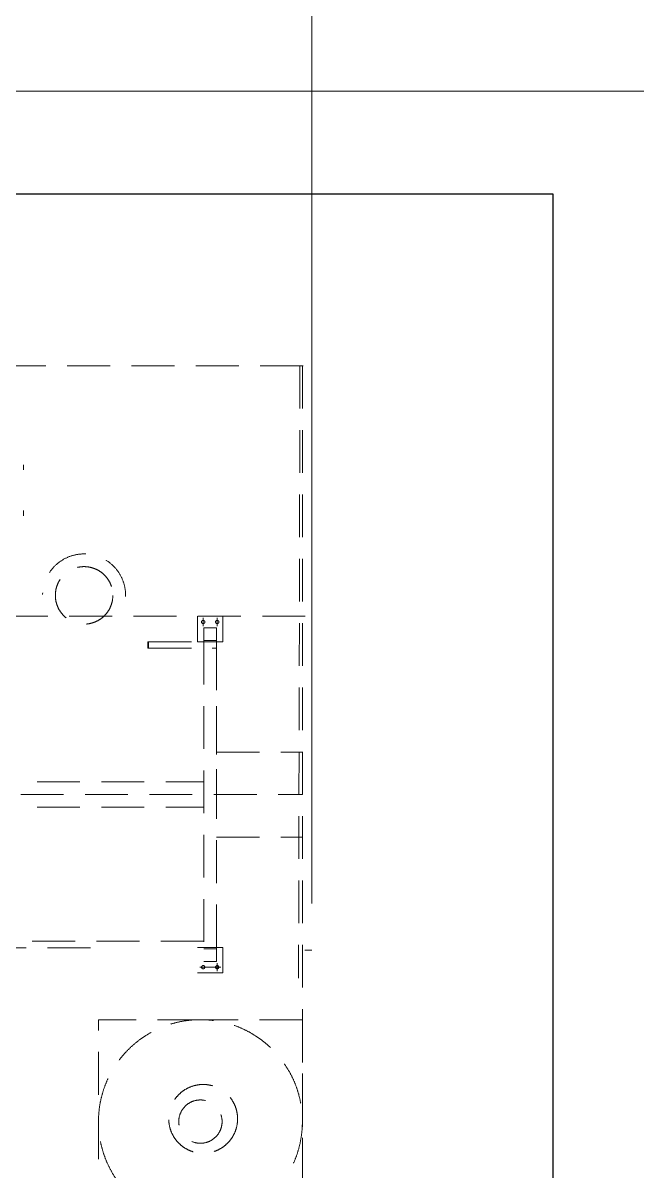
# Model space of a CAD drawing. Header units: inches. Extents: x 702888 to 852715, y 9845 to 271320.
# Drawn here: x 791504 to 795082, y 247545 to 254237 of the extents above; entities that cross this region are included whole.
import ezdxf

# ---------------------------------------------------------------- set-up
doc = ezdxf.new("R2010")
doc.units = ezdxf.units.IN
doc.header["$MEASUREMENT"] = 0
doc.linetypes.add('DASHED2', pattern=[0.375, 0.25, -0.125])
doc.layers.get('0').update_dxf_attribs({"lineweight": 5})
doc.layers.add('chain', color=2, linetype='Continuous', lineweight=5)
doc.layers.add('stru pipe', color=120, linetype='Continuous')

# ---------------------------------------------------------------- blocks, each defined once
blk = doc.blocks.new('A$C76b9bb42')
for p, q in [((81561.653, 14160.1254), (81561.653, 26720.6253)), ((68374.5672, 18293.9888), (82561.653, 18293.9888)), ((82968.1101, 11262.6967), (82968.1101, 18293.9888))]:
    blk.add_line(p, q)
at = {"linetype": 'DASHED2', "ltscale": 1000}
for p, q in [((76761.653, 17293.9888), (81561.653, 17293.9888)), ((81492.6987, 17293.9888), (81484.8865, 13723.1967)), ((81506.8873, 17293.9888), (81506.8873, 12262.6967)), ((79881.9736, 16686.4995), (79881.9736, 16716.1995)), ((79881.9736, 16419.1995), (79881.9736, 16448.8995)), ((76773.6538, 15833.489), (81573.6538, 15833.489)), ((80895.5123, 15684.989), (80895.5123, 15833.489)), ((80928.9248, 15775.8273), (80928.9248, 15823.7583)), ((81010.5998, 15823.7583), (81010.5998, 15775.8273)), ((81044.0123, 15833.489), (81044.0123, 15684.989)), ((81006.8873, 15766.664), (80932.6373, 15766.664)), ((80932.6373, 15692.414), (80932.6373, 15766.664)), ((81006.8873, 15766.664), (81006.8873, 15692.414)), ((80606.8873, 15684.989), (81006.8873, 15684.989)), ((80606.8873, 15647.864), (80606.8873, 15684.989)), ((80610.8873, 15647.864), (80610.8873, 15684.989)), ((80610.8873, 15684.989), (80932.6373, 15684.989)), ((81044.0123, 15684.989), (80895.5123, 15684.989)), ((80932.6373, 15692.414), (80932.6373, 15647.864)), ((81006.8873, 15692.414), (80932.6373, 15692.414)), ((80932.6373, 15684.989), (80932.6373, 13902.989)), ((81006.8873, 15684.989), (81006.8873, 15692.414)), ((81006.8873, 13902.989), (81006.8873, 15684.989)), ((81006.8873, 15684.989), (81006.8873, 14942.489)), ((80606.8873, 15647.864), (81006.8873, 15647.864)), ((80610.8873, 15647.864), (80932.6373, 15647.864)), ((81006.8873, 15041.4889), (81506.8873, 15041.4889)), ((81006.8873, 14719.739), (81006.8873, 14942.489)), ((77335.9781, 14868.2389), (80932.6373, 14868.2389)), ((76865.7281, 14793.989), (81506.8873, 14793.989)), ((77335.9781, 14719.7389), (80932.6373, 14719.7389)), ((81006.8873, 14546.4889), (81506.8873, 14546.4889)), ((80932.6373, 13940.114), (78945.8575, 13940.114)), ((80272.3298, 13901.5621), (78945.8575, 13901.5621)), ((81044.0123, 13902.989), (80895.5123, 13902.989)), ((81006.8873, 13895.564), (80932.6373, 13895.564)), ((81006.8873, 13821.314), (81006.8873, 13902.989)), ((81044.0123, 13754.489), (81044.0123, 13902.989)), ((81520.5704, 13886.3506), (81561.653, 13886.4447)), ((80909.1469, 13787.9015), (81031.5714, 13787.9015)), ((81006.8873, 13821.314), (80932.6373, 13821.314)), ((81010.5998, 13764.2197), (81010.5998, 13812.1506)), ((80895.5123, 13754.489), (81044.0123, 13754.489)), ((80912.8873, 13481.9888), (80318.8873, 13481.9888)), ((80318.8873, 12293.9888), (80318.8873, 13481.9888)), ((81506.8873, 13481.9888), (80912.8873, 13481.9888)), ((81506.8873, 13481.9888), (81506.8873, 12293.9888))]:
    blk.add_line(p, q, dxfattribs=at)
for centre, radius in [((80235.0588, 15955.0225), 167.5625), ((80928.9248, 15800.0765), 9.6525), ((81010.5998, 15800.0765), 9.6525), ((80928.9248, 13787.9015), 9.6525), ((81010.5998, 13787.9015), 9.6525), ((80912.8873, 12887.9888), 594), ((80928.8717, 12903.9733), 200.475), ((80912.8873, 12887.9888), 126.225)]:
    blk.add_circle(centre, radius, dxfattribs=at)
blk.add_arc((80235.0588, 15955.0225), 241.8125, 358.58142124, 178.58142124, dxfattribs=at)
at = {"layer": 'chain', "color": 3}
blk.add_line((83678.5667, 18893.989), (55278.7179, 18893.989), dxfattribs=at)
at = {"layer": 'stru pipe'}
blk.add_lwpolyline([(67968.1101, 11093.9888), (82968.1101, 11093.9888), (82968.1101, 18293.9888), (67968.1101, 18293.9888)], close=True, dxfattribs=at)

msp = doc.modelspace()

# ---------------------------------------------------------------- linework, layer by layer
msp.add_circle((788386.798, 253839.31), 9967.954)

# ---------------------------------------------------------------- block references
at = {"layer": 'chain', "color": 1}
msp.add_blockref('A$C76b9bb42', (711625.145, 234945.321), dxfattribs=at)

doc.saveas('drawing.dxf')
